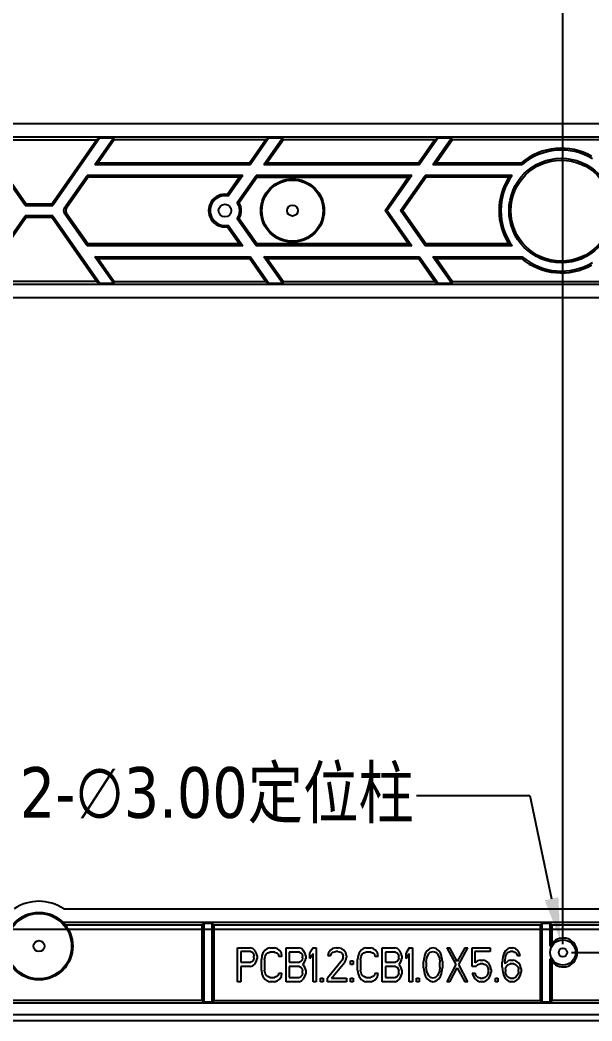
# Model space of a CAD drawing. Extents: x -1094 to 5067, y -562 to 305.
# Drawn here: x 231.2 to 298.9, y -59.6 to 58.8 of the extents above; entities that cross this region are included whole.
import ezdxf

# ---------------------------------------------------------------- set-up
doc = ezdxf.new("R2010")
doc.units = 0
doc.header["$LTSCALE"] = 1.21
doc.header["$MEASUREMENT"] = 0
doc.header["$PDMODE"] = 3
doc.header["$PDSIZE"] = 0.3125
doc.layers.get('0').update_dxf_attribs({"linetype": 'CONTINUOUS'})
doc.layers.get('Defpoints').update_dxf_attribs({"linetype": 'CONTINUOUS'})
doc.layers.add('轮廓线', color=7, linetype='CONTINUOUS', lineweight=30)
doc.styles.get("Standard").update_dxf_attribs({"font": 'verdana.ttf', "width": 0.8})
doc.dimstyles.get("Standard").update_dxf_attribs({"dimtxt": 0.15625, "dimasz": 0.1875, "dimexe": 0.125, "dimexo": 0.0625, "dimgap": 0.09, "dimtad": 0, "dimtih": 1, "dimtoh": 1, "dimzin": 4, "dimdsep": 46, "dimtxsty": 'Standard', "dimblk": 'CLOSED', "dimblk1": 'CLOSED', "dimblk2": 'CLOSED', "dimcen": 0.09, "dimadec": 0, "dimazin": 1, "dimtp": 0.01, "dimtm": 0.01, "dimtfac": 1, "dimtofl": 0, "dimtmove": 0, "dimatfit": 3, "dimldrblk": 'CLOSED', "dimfxl": 0, "dimtolj": 1, "dimtzin": 4, "dimarcsym": 0})

# ---------------------------------------------------------------- blocks, each defined once
blk = doc.blocks.new('*D14')
at = {"layer": 'Defpoints', "color": 0, "transparency": 16777216}
for p in [(221.42, 140.57), (233.42, 135.29), (221.42, -48.72)]:
    blk.add_point(p, dxfattribs=at)
at = {"layer": '轮廓线', "color": 0, "lineweight": -2, "transparency": 16777216}
for p, q in [((221.42, -47.72), (221.42, 142.57)), ((233.42, 136.29), (233.42, 142.57)), ((221.42, 140.57), (216.42, 140.57)), ((228.42, 140.57), (226.42, 140.57))]:
    blk.add_line(p, q, dxfattribs=at)
at = {"layer": '轮廓线', "color": 0, "transparency": 16777216}
for points in [[(226.42, 141.41), (226.42, 139.74), (221.42, 140.57)], [(228.42, 141.41), (228.42, 139.74), (233.42, 140.57)]]:
    blk.add_solid(points, dxfattribs=at)
at = {"layer": '轮廓线', "color": 0, "transparency": 16777216, "insert": (207.4, 140.57), "char_height": 6, "attachment_point": 5}
blk.add_mtext('\\A1;12.00', dxfattribs=at)
blk = doc.blocks.new('*D17')
at = {"layer": 'Defpoints', "color": 0, "transparency": 16777216}
for p in [(295.42, 149.79), (233.42, 144.04), (295.42, -51.47)]:
    blk.add_point(p, dxfattribs=at)
at = {"layer": '轮廓线', "color": 0, "lineweight": -2, "transparency": 16777216}
for p, q in [((233.42, 145.04), (233.42, 151.79)), ((295.42, -50.47), (295.42, 151.79)), ((238.42, 149.79), (255.18, 149.79)), ((290.42, 149.79), (273.67, 149.79))]:
    blk.add_line(p, q, dxfattribs=at)
at = {"layer": '轮廓线', "color": 0, "transparency": 16777216}
for points in [[(238.42, 150.63), (238.42, 148.96), (233.42, 149.79)], [(290.42, 150.63), (290.42, 148.96), (295.42, 149.79)]]:
    blk.add_solid(points, dxfattribs=at)
at = {"layer": '轮廓线', "color": 0, "transparency": 16777216, "insert": (264.42, 149.79), "char_height": 6, "attachment_point": 5}
blk.add_mtext('\\A1;62.00', dxfattribs=at)
blk = doc.blocks.new('*D20')
at = {"layer": 'Defpoints', "color": 0, "transparency": 16777216}
for p in [(245.42, 121.28), (348.08, 121.28), (332.55, 36.28)]:
    blk.add_point(p, dxfattribs=at)
at = {"layer": '轮廓线', "color": 0, "lineweight": -2, "transparency": 16777216}
for p, q in [((246.42, 121.28), (350.08, 121.28)), ((348.08, 116.28), (348.08, 88.05)), ((348.08, 41.28), (348.08, 69.51)), ((333.55, 36.28), (350.08, 36.28))]:
    blk.add_line(p, q, dxfattribs=at)
at = {"layer": '轮廓线', "color": 0, "transparency": 16777216}
for points in [[(347.24, 116.28), (348.91, 116.28), (348.08, 121.28)], [(347.24, 41.28), (348.91, 41.28), (348.08, 36.28)]]:
    blk.add_solid(points, dxfattribs=at)
at = {"layer": '轮廓线', "color": 0, "transparency": 16777216, "insert": (348.08, 78.78), "char_height": 6, "attachment_point": 5, "rotation": 90}
blk.add_mtext('\\A1;85.00', dxfattribs=at)
blk = doc.blocks.new('*D21')
at = {"layer": 'Defpoints', "color": 0, "transparency": 16777216}
for p in [(171.42, 124.03), (359.32, 124.03), (341.81, 36.28)]:
    blk.add_point(p, dxfattribs=at)
at = {"layer": '轮廓线', "color": 0, "lineweight": -2, "transparency": 16777216}
for p, q in [((172.42, 124.03), (361.32, 124.03)), ((359.32, 119.03), (359.32, 89.41)), ((359.32, 41.28), (359.32, 70.9)), ((342.81, 36.28), (361.32, 36.28))]:
    blk.add_line(p, q, dxfattribs=at)
at = {"layer": '轮廓线', "color": 0, "transparency": 16777216}
for points in [[(358.49, 119.03), (360.15, 119.03), (359.32, 124.03)], [(358.49, 41.28), (360.15, 41.28), (359.32, 36.28)]]:
    blk.add_solid(points, dxfattribs=at)
at = {"layer": '轮廓线', "color": 0, "transparency": 16777216, "insert": (359.32, 80.15), "char_height": 6, "attachment_point": 5, "rotation": 90}
blk.add_mtext('\\A1;87.75', dxfattribs=at)
blk = doc.blocks.new('*D22')
at = {"layer": 'Defpoints', "color": 0, "transparency": 16777216}
for p in [(295.11, -50), (295.73, -52.94)]:
    blk.add_point(p, dxfattribs=at)
at = {"layer": '轮廓线', "color": 0, "lineweight": -2, "transparency": 16777216}
for p, q in [((278.11, -32.88), (291.49, -32.88)), ((291.49, -32.88), (294.08, -45.11))]:
    blk.add_line(p, q, dxfattribs=at)
at = {"layer": '轮廓线', "color": 0, "transparency": 16777216}
blk.add_solid([(294.89, -44.94), (293.26, -45.28), (295.11, -50)], dxfattribs=at)
at = {"layer": '轮廓线', "color": 0, "transparency": 16777216, "insert": (254.46, -32.88), "char_height": 6, "attachment_point": 5}
blk.add_mtext('\\A1;2-∅3.00{\\fSimSun|b0|i0|c134|p2;定位柱}', dxfattribs=at)
blk = doc.blocks.new('*D24')
at = {"layer": 'Defpoints', "color": 0, "transparency": 16777216}
for p in [(332.55, 36.28), (221.42, -48.72), (348.08, -48.72)]:
    blk.add_point(p, dxfattribs=at)
at = {"layer": '轮廓线', "color": 0, "lineweight": -2, "transparency": 16777216}
for p, q in [((333.55, 36.28), (350.08, 36.28)), ((348.08, 31.28), (348.08, 3.05)), ((348.08, -43.72), (348.08, -15.49)), ((222.42, -48.72), (350.08, -48.72))]:
    blk.add_line(p, q, dxfattribs=at)
at = {"layer": '轮廓线', "color": 0, "transparency": 16777216}
for points in [[(347.24, 31.28), (348.91, 31.28), (348.08, 36.28)], [(347.24, -43.72), (348.91, -43.72), (348.08, -48.72)]]:
    blk.add_solid(points, dxfattribs=at)
at = {"layer": '轮廓线', "color": 0, "transparency": 16777216, "insert": (348.08, -6.22), "char_height": 6, "attachment_point": 5, "rotation": 90}
blk.add_mtext('\\A1;85.00', dxfattribs=at)
blk = doc.blocks.new('*D25')
at = {"layer": 'Defpoints', "color": 0, "transparency": 16777216}
for p in [(341.81, 36.28), (295.42, -51.47), (359.32, -51.47)]:
    blk.add_point(p, dxfattribs=at)
at = {"layer": '轮廓线', "color": 0, "lineweight": -2, "transparency": 16777216}
for p, q in [((342.81, 36.28), (361.32, 36.28)), ((359.32, 31.28), (359.32, 1.66)), ((359.32, -46.47), (359.32, -16.85)), ((296.42, -51.47), (361.32, -51.47))]:
    blk.add_line(p, q, dxfattribs=at)
at = {"layer": '轮廓线', "color": 0, "transparency": 16777216}
for points in [[(358.49, 31.28), (360.15, 31.28), (359.32, 36.28)], [(358.49, -46.47), (360.15, -46.47), (359.32, -51.47)]]:
    blk.add_solid(points, dxfattribs=at)
at = {"layer": '轮廓线', "color": 0, "transparency": 16777216, "insert": (359.32, -7.6), "char_height": 6, "attachment_point": 5, "rotation": 90}
blk.add_mtext('\\A1;87.75', dxfattribs=at)

msp = doc.modelspace()

# ---------------------------------------------------------------- hatches: boundary and pattern name
at = {"layer": '轮廓线'}
h = msp.add_hatch(dxfattribs=at)
h.set_pattern_fill('ANSI31', color=2)
h.set_pattern_definition([(45, (50.6349, 28.12221), (-0.08838835, 0.08838835), [])])
edge = h.paths.add_edge_path()
edge.add_arc((148.422, 109.279), 4, 0, 360)
edge = h.paths.add_edge_path()
edge.add_arc((245.422, 121.279), 4, 0, 360)
edge = h.paths.add_edge_path()
edge.add_arc((318.422, 109.279), 4, 0, 360)
edge = h.paths.add_edge_path()
edge.add_arc((318.422, 36.279), 3.86, 0, 360)
edge = h.paths.add_edge_path()
edge.add_arc((148.422, 36.279), 3.86, 0, 360)
edge = h.paths.add_edge_path()
edge.add_arc((148.422, -36.721), 4, 0, 360)
edge = h.paths.add_edge_path()
edge.add_arc((221.422, -48.721), 4, 0, 360)
edge = h.paths.add_edge_path()
edge.add_arc((318.422, -36.721), 4, 0, 360)

# ---------------------------------------------------------------- linework, layer by layer
at = {"color": 7, "linetype": 'Continuous'}
for p, q in [((158.525, 46.594), (308.322, 46.594)), ((308.322, 44.98), (158.525, 44.98)), ((231.797, 36.88), (226.205, 44.867)), ((226.616, 44.652), (231.909, 37.094)), ((226.616, 44.652), (240.231, 44.652)), ((234.939, 37.094), (240.231, 44.652)), ((240.643, 44.867), (235.05, 36.88)), ((240.033, 41.73), (242.23, 44.867)), ((240.231, 44.652), (240.643, 44.867)), ((242.341, 44.652), (240.444, 41.944)), ((240.643, 44.867), (242.23, 44.867)), ((242.341, 44.652), (242.23, 44.867)), ((260.231, 44.652), (242.341, 44.652)), ((258.334, 41.944), (260.231, 44.652)), ((260.642, 44.867), (258.446, 41.73)), ((260.033, 41.73), (262.229, 44.867)), ((260.231, 44.652), (260.642, 44.867)), ((262.341, 44.652), (260.444, 41.944)), ((260.642, 44.867), (262.229, 44.867)), ((262.341, 44.652), (262.229, 44.867)), ((280.231, 44.652), (262.341, 44.652)), ((278.334, 41.944), (280.231, 44.652)), ((280.642, 44.867), (278.446, 41.73)), ((280.033, 41.73), (282.229, 44.867)), ((280.231, 44.652), (280.642, 44.867)), ((282.34, 44.652), (280.444, 41.944)), ((280.642, 44.867), (282.229, 44.867)), ((282.34, 44.652), (282.229, 44.867)), ((300.23, 44.652), (282.34, 44.652)), ((240.444, 41.944), (240.033, 41.73)), ((240.033, 41.73), (258.446, 41.73)), ((240.444, 41.944), (258.334, 41.944)), ((258.334, 41.944), (258.446, 41.73)), ((260.444, 41.944), (260.033, 41.73)), ((260.033, 41.73), (278.446, 41.73)), ((260.444, 41.944), (278.334, 41.944)), ((278.334, 41.944), (278.446, 41.73)), ((280.444, 41.944), (280.033, 41.73)), ((280.033, 41.73), (290.593, 41.73)), ((280.444, 41.944), (290.515, 41.944)), ((236.418, 36.566), (239.123, 40.43)), ((257.536, 40.43), (239.123, 40.43)), ((239.234, 40.216), (239.123, 40.43)), ((257.536, 40.43), (255.823, 37.984)), ((256.888, 37.238), (259.123, 40.43)), ((257.124, 40.216), (257.536, 40.43)), ((277.535, 40.43), (259.123, 40.43)), ((259.234, 40.216), (259.123, 40.43)), ((277.535, 40.43), (274.629, 36.28)), ((276.216, 36.28), (279.122, 40.43)), ((277.124, 40.216), (277.535, 40.43)), ((289.4, 40.43), (279.122, 40.43)), ((279.234, 40.216), (279.122, 40.43)), ((239.234, 40.216), (236.679, 36.566)), ((257.124, 40.216), (239.234, 40.216)), ((255.708, 38.192), (257.124, 40.216)), ((259.234, 40.216), (257.123, 37.201)), ((259.234, 40.216), (277.124, 40.216)), ((274.368, 36.28), (277.124, 40.216)), ((279.234, 40.216), (276.478, 36.28)), ((288.999, 40.216), (279.234, 40.216)), ((231.909, 37.094), (231.797, 36.88)), ((231.797, 36.88), (235.05, 36.88)), ((231.909, 37.094), (234.939, 37.094)), ((234.939, 37.094), (235.05, 36.88)), ((226.205, 27.693), (231.797, 35.68)), ((235.05, 35.68), (231.797, 35.68)), ((231.909, 35.466), (231.797, 35.68)), ((234.939, 35.466), (235.05, 35.68)), ((235.05, 35.68), (240.643, 27.693)), ((236.418, 36.566), (236.679, 36.566)), ((236.679, 35.994), (236.418, 35.994)), ((239.123, 32.13), (236.418, 35.994)), ((236.679, 35.994), (239.234, 32.344)), ((274.368, 36.28), (274.629, 36.28)), ((277.124, 32.344), (274.368, 36.28)), ((274.629, 36.28), (277.535, 32.13)), ((276.478, 36.28), (276.216, 36.28)), ((279.122, 32.13), (276.216, 36.28)), ((276.478, 36.28), (279.234, 32.344)), ((231.909, 35.466), (226.616, 27.907)), ((234.939, 35.466), (231.909, 35.466)), ((240.231, 27.907), (234.939, 35.466)), ((257.124, 32.344), (255.708, 34.367)), ((255.823, 34.576), (257.536, 32.13)), ((259.123, 32.13), (256.888, 35.322)), ((257.123, 35.359), (259.234, 32.344)), ((239.234, 32.344), (239.123, 32.13)), ((257.536, 32.13), (239.123, 32.13)), ((257.124, 32.344), (239.234, 32.344)), ((257.124, 32.344), (257.536, 32.13)), ((259.234, 32.344), (259.123, 32.13)), ((277.535, 32.13), (259.123, 32.13)), ((277.124, 32.344), (259.234, 32.344)), ((277.124, 32.344), (277.535, 32.13)), ((279.234, 32.344), (279.122, 32.13)), ((289.4, 32.13), (279.122, 32.13)), ((288.999, 32.344), (279.234, 32.344)), ((240.033, 30.83), (258.446, 30.83)), ((240.444, 30.616), (240.033, 30.83)), ((242.23, 27.693), (240.033, 30.83)), ((258.334, 30.616), (258.446, 30.83)), ((258.446, 30.83), (260.642, 27.693)), ((260.033, 30.83), (278.446, 30.83)), ((260.444, 30.616), (260.033, 30.83)), ((262.229, 27.693), (260.033, 30.83)), ((278.334, 30.616), (278.446, 30.83)), ((278.446, 30.83), (280.642, 27.693)), ((280.033, 30.83), (290.593, 30.83)), ((280.444, 30.616), (280.033, 30.83)), ((282.229, 27.693), (280.033, 30.83)), ((240.444, 30.616), (258.334, 30.616)), ((240.444, 30.616), (242.341, 27.907)), ((260.231, 27.907), (258.334, 30.616)), ((260.444, 30.616), (278.334, 30.616)), ((260.444, 30.616), (262.341, 27.907)), ((280.231, 27.907), (278.334, 30.616)), ((280.444, 30.616), (290.515, 30.616)), ((280.444, 30.616), (282.34, 27.907)), ((158.525, 27.58), (308.322, 27.58)), ((240.231, 27.907), (226.616, 27.907)), ((240.231, 27.907), (240.643, 27.693)), ((240.643, 27.693), (242.23, 27.693)), ((242.341, 27.907), (242.23, 27.693)), ((242.341, 27.907), (260.231, 27.907)), ((260.231, 27.907), (260.642, 27.693)), ((260.642, 27.693), (262.229, 27.693)), ((262.341, 27.907), (262.229, 27.693)), ((262.341, 27.907), (280.231, 27.907)), ((280.231, 27.907), (280.642, 27.693)), ((280.642, 27.693), (282.229, 27.693)), ((282.34, 27.907), (282.229, 27.693)), ((282.34, 27.907), (300.23, 27.907)), ((308.322, 25.966), (158.525, 25.966)), ((236.364, -46.304), (308.322, -46.304)), ((308.322, -47.919), (236.28, -47.919)), ((252.709, -48.246), (236.568, -48.246)), ((252.709, -48.246), (252.923, -48.032)), ((252.709, -48.246), (252.709, -57.141)), ((253.923, -48.032), (252.923, -48.032)), ((252.923, -48.032), (252.923, -57.355)), ((254.137, -48.246), (253.923, -48.032)), ((253.923, -57.355), (253.923, -48.032)), ((292.709, -48.246), (254.137, -48.246)), ((254.137, -57.141), (254.137, -48.246)), ((292.709, -48.246), (292.923, -48.032)), ((292.709, -48.246), (292.709, -57.141)), ((293.923, -48.032), (292.923, -48.032)), ((292.923, -48.032), (292.923, -57.355)), ((294.137, -48.246), (293.923, -48.032)), ((293.923, -50.719), (293.923, -48.032)), ((308.322, -48.246), (294.137, -48.246)), ((294.137, -50.335), (294.137, -48.246)), ((294.051, -50.59), (293.923, -50.719)), ((294.124, -50.719), (293.923, -50.719)), ((256.923, -50.919), (258.423, -50.919)), ((256.923, -54.919), (256.923, -50.919)), ((258.486, -51.344), (257.298, -51.344)), ((257.298, -51.344), (257.298, -52.621)), ((258.736, -51.004), (258.423, -50.919)), ((258.486, -51.344), (258.673, -51.429)), ((258.673, -51.429), (258.798, -51.599)), ((258.986, -51.259), (258.736, -51.004)), ((258.798, -51.599), (258.861, -51.855)), ((258.861, -52.11), (258.861, -51.855)), ((259.173, -51.599), (258.986, -51.259)), ((259.236, -51.855), (259.173, -51.599)), ((259.236, -51.855), (259.236, -52.195)), ((259.798, -51.855), (259.736, -52.28)), ((259.923, -51.514), (259.798, -51.855)), ((260.173, -51.174), (259.923, -51.514)), ((260.111, -52.28), (260.173, -51.94)), ((260.423, -51.004), (260.173, -51.174)), ((260.173, -51.94), (260.298, -51.685)), ((260.298, -51.685), (260.486, -51.514)), ((260.736, -50.919), (260.423, -51.004)), ((260.486, -51.514), (260.736, -51.429)), ((260.736, -50.919), (261.298, -50.919)), ((261.298, -51.429), (260.736, -51.429)), ((261.611, -51.004), (261.298, -50.919)), ((261.298, -51.429), (261.548, -51.514)), ((261.548, -51.514), (261.736, -51.685)), ((261.861, -51.174), (261.611, -51.004)), ((261.736, -51.685), (261.798, -51.94)), ((262.173, -51.94), (261.798, -51.94)), ((262.111, -51.514), (261.861, -51.174)), ((262.173, -51.94), (262.111, -51.514)), ((262.673, -50.919), (264.173, -50.919)), ((262.673, -54.919), (262.673, -50.919)), ((264.236, -51.429), (263.048, -51.429)), ((263.048, -51.429), (263.048, -52.621)), ((264.486, -51.004), (264.173, -50.919)), ((264.236, -51.429), (264.423, -51.514)), ((264.423, -51.514), (264.548, -51.685)), ((264.736, -51.259), (264.486, -51.004)), ((264.548, -51.685), (264.611, -51.94)), ((264.611, -52.11), (264.611, -51.94)), ((264.923, -51.599), (264.736, -51.259)), ((264.986, -51.855), (264.923, -51.599)), ((264.986, -51.855), (264.986, -52.195)), ((265.861, -50.919), (265.486, -51.514)), ((265.486, -52.195), (265.486, -51.514)), ((265.486, -52.195), (265.861, -51.599)), ((265.861, -50.919), (266.236, -50.919)), ((265.861, -54.919), (265.861, -51.599)), ((266.236, -50.919), (266.236, -54.919)), ((267.673, -51.514), (267.611, -51.855)), ((267.923, -51.855), (267.611, -51.855)), ((267.923, -51.174), (267.673, -51.514)), ((268.173, -51.004), (267.923, -51.174)), ((267.923, -51.855), (268.048, -51.599)), ((268.048, -51.599), (268.236, -51.429)), ((268.611, -50.919), (268.173, -51.004)), ((268.236, -51.429), (268.548, -51.344)), ((268.798, -51.344), (268.548, -51.344)), ((268.611, -50.919), (268.861, -50.919)), ((268.798, -51.344), (269.111, -51.429)), ((269.236, -51.004), (268.861, -50.919)), ((269.111, -51.429), (269.298, -51.599)), ((269.486, -51.174), (269.236, -51.004)), ((269.298, -51.599), (269.423, -51.855)), ((269.423, -52.025), (269.298, -52.365)), ((269.423, -52.025), (269.423, -51.855)), ((269.736, -51.514), (269.486, -51.174)), ((269.798, -51.855), (269.736, -51.514)), ((269.736, -52.365), (269.798, -52.025)), ((269.798, -51.855), (269.798, -52.025)), ((271.173, -51.855), (271.111, -52.28)), ((271.298, -51.514), (271.173, -51.855)), ((271.548, -51.174), (271.298, -51.514)), ((271.486, -52.28), (271.548, -51.94)), ((271.798, -51.004), (271.548, -51.174)), ((271.548, -51.94), (271.673, -51.685)), ((271.673, -51.685), (271.861, -51.514)), ((272.111, -50.919), (271.798, -51.004)), ((271.861, -51.514), (272.111, -51.429)), ((272.111, -50.919), (272.673, -50.919)), ((272.673, -51.429), (272.111, -51.429)), ((272.986, -51.004), (272.673, -50.919)), ((272.673, -51.429), (272.923, -51.514)), ((272.923, -51.514), (273.111, -51.685)), ((273.236, -51.174), (272.986, -51.004)), ((273.111, -51.685), (273.173, -51.94)), ((273.548, -51.94), (273.173, -51.94)), ((273.486, -51.514), (273.236, -51.174)), ((273.548, -51.94), (273.486, -51.514)), ((274.048, -50.919), (275.548, -50.919)), ((274.048, -54.919), (274.048, -50.919)), ((275.61, -51.429), (274.423, -51.429)), ((274.423, -51.429), (274.423, -52.621)), ((275.86, -51.004), (275.548, -50.919)), ((275.61, -51.429), (275.798, -51.514)), ((275.798, -51.514), (275.923, -51.685)), ((276.11, -51.259), (275.86, -51.004)), ((275.923, -51.685), (275.985, -51.94)), ((275.985, -52.11), (275.985, -51.94)), ((276.298, -51.599), (276.11, -51.259)), ((276.36, -51.855), (276.298, -51.599)), ((276.36, -51.855), (276.36, -52.195)), ((277.235, -50.919), (276.86, -51.514)), ((276.86, -52.195), (276.86, -51.514)), ((276.86, -52.195), (277.235, -51.599)), ((277.235, -50.919), (277.61, -50.919)), ((277.235, -54.919), (277.235, -51.599)), ((277.61, -50.919), (277.61, -54.919)), ((279.048, -51.855), (278.985, -52.11)), ((279.173, -51.514), (279.048, -51.855)), ((279.36, -51.259), (279.173, -51.514)), ((279.298, -52.11), (279.548, -51.599)), ((279.673, -51.004), (279.36, -51.259)), ((279.548, -51.599), (279.735, -51.429)), ((280.048, -50.919), (279.673, -51.004)), ((279.735, -51.429), (280.048, -51.344)), ((280.423, -51.004), (280.048, -50.919)), ((280.048, -51.344), (280.36, -51.429)), ((280.36, -51.429), (280.548, -51.599)), ((280.735, -51.259), (280.423, -51.004)), ((280.548, -51.599), (280.798, -52.11)), ((280.923, -51.514), (280.735, -51.259)), ((281.048, -51.855), (280.923, -51.514)), ((281.11, -52.11), (281.048, -51.855)), ((281.673, -50.919), (282.048, -50.919)), ((281.673, -50.919), (282.735, -52.876)), ((282.923, -52.536), (282.048, -50.919)), ((283.798, -50.919), (282.923, -52.536)), ((283.11, -52.876), (284.173, -50.919)), ((283.798, -50.919), (284.173, -50.919)), ((284.673, -50.919), (286.798, -50.919)), ((284.673, -53.131), (284.673, -50.919)), ((286.798, -51.344), (284.985, -51.344)), ((284.985, -51.344), (284.985, -52.706)), ((286.798, -50.919), (286.798, -51.344)), ((288.298, -52.025), (288.235, -52.621)), ((288.423, -51.599), (288.298, -52.025)), ((288.61, -51.259), (288.423, -51.599)), ((288.923, -51.004), (288.61, -51.259)), ((288.61, -52.11), (288.673, -51.855)), ((288.673, -51.855), (288.798, -51.599)), ((288.798, -51.599), (288.985, -51.429)), ((289.235, -50.919), (288.923, -51.004)), ((288.985, -51.429), (289.173, -51.344)), ((289.548, -51.344), (289.173, -51.344)), ((289.235, -50.919), (289.485, -50.919)), ((289.798, -51.004), (289.485, -50.919)), ((289.548, -51.344), (289.735, -51.429)), ((289.735, -51.429), (289.923, -51.599)), ((290.11, -51.259), (289.798, -51.004)), ((289.923, -51.599), (290.048, -51.855)), ((290.36, -51.855), (290.048, -51.855)), ((290.298, -51.599), (290.11, -51.259)), ((290.36, -51.855), (290.298, -51.599)), ((257.298, -52.621), (258.486, -52.621)), ((258.423, -53.131), (257.298, -53.131)), ((257.298, -53.131), (257.298, -54.919)), ((258.423, -53.131), (258.736, -53.046)), ((258.673, -52.536), (258.486, -52.621)), ((258.798, -52.365), (258.673, -52.536)), ((258.736, -53.046), (258.986, -52.791)), ((258.861, -52.11), (258.798, -52.365)), ((258.986, -52.791), (259.173, -52.451)), ((259.173, -52.451), (259.236, -52.195)), ((259.736, -53.557), (259.736, -52.28)), ((260.111, -52.28), (260.111, -53.557)), ((263.048, -52.621), (264.236, -52.621)), ((264.236, -53.131), (263.048, -53.131)), ((263.048, -53.131), (263.048, -54.408)), ((264.423, -52.536), (264.236, -52.621)), ((264.236, -53.131), (264.423, -53.216)), ((264.548, -52.365), (264.423, -52.536)), ((264.423, -53.216), (264.548, -53.387)), ((264.611, -52.11), (264.548, -52.365)), ((264.611, -52.876), (264.736, -52.791)), ((264.736, -52.961), (264.611, -52.876)), ((264.736, -52.791), (264.923, -52.451)), ((264.923, -53.302), (264.736, -52.961)), ((264.923, -52.451), (264.986, -52.195)), ((269.298, -52.365), (267.548, -54.493)), ((268.048, -54.493), (269.611, -52.621)), ((269.611, -52.621), (269.736, -52.365)), ((270.298, -52.451), (270.611, -52.451)), ((270.298, -52.876), (270.298, -52.451)), ((270.611, -52.876), (270.298, -52.876)), ((270.611, -52.451), (270.611, -52.876)), ((271.111, -53.557), (271.111, -52.28)), ((271.486, -52.28), (271.486, -53.557)), ((274.423, -52.621), (275.61, -52.621)), ((275.61, -53.131), (274.423, -53.131)), ((274.423, -53.131), (274.423, -54.408)), ((275.798, -52.536), (275.61, -52.621)), ((275.61, -53.131), (275.798, -53.216)), ((275.923, -52.365), (275.798, -52.536)), ((275.798, -53.216), (275.923, -53.387)), ((275.985, -52.11), (275.923, -52.365)), ((275.985, -52.876), (276.11, -52.791)), ((276.11, -52.961), (275.985, -52.876)), ((276.11, -52.791), (276.298, -52.451)), ((276.298, -53.302), (276.11, -52.961)), ((276.298, -52.451), (276.36, -52.195)), ((278.985, -52.11), (278.923, -52.536)), ((278.923, -53.302), (278.923, -52.536)), ((279.235, -52.621), (279.298, -52.11)), ((279.235, -52.621), (279.235, -53.216)), ((279.298, -53.727), (279.235, -53.216)), ((280.798, -52.11), (280.86, -52.621)), ((280.86, -53.216), (280.798, -53.727)), ((280.86, -53.216), (280.86, -52.621)), ((281.173, -52.536), (281.11, -52.11)), ((281.173, -52.536), (281.173, -53.302)), ((282.735, -52.876), (281.673, -54.919)), ((284.173, -54.919), (283.11, -52.876)), ((285.11, -53.131), (284.673, -53.131)), ((285.298, -52.451), (284.985, -52.706)), ((285.11, -53.131), (285.36, -52.876)), ((285.61, -52.365), (285.298, -52.451)), ((285.36, -52.876), (285.61, -52.791)), ((285.61, -52.365), (285.985, -52.365)), ((285.985, -52.791), (285.61, -52.791)), ((286.298, -52.451), (285.985, -52.365)), ((285.985, -52.791), (286.235, -52.876)), ((286.235, -52.876), (286.423, -53.046)), ((286.61, -52.706), (286.298, -52.451)), ((286.423, -53.046), (286.548, -53.302)), ((286.798, -53.046), (286.61, -52.706)), ((286.923, -53.472), (286.798, -53.046)), ((288.235, -53.216), (288.235, -52.621)), ((288.235, -53.216), (288.298, -53.812)), ((288.548, -52.621), (288.61, -52.11)), ((288.923, -52.451), (288.548, -52.791)), ((288.548, -52.621), (288.548, -52.791)), ((288.61, -53.472), (288.673, -53.216)), ((288.673, -53.216), (288.798, -53.046)), ((288.798, -53.046), (288.985, -52.876)), ((289.235, -52.365), (288.923, -52.451)), ((288.985, -52.876), (289.173, -52.791)), ((289.61, -52.791), (289.173, -52.791)), ((289.235, -52.365), (289.548, -52.365)), ((289.86, -52.451), (289.548, -52.365)), ((289.61, -52.791), (289.798, -52.876)), ((289.798, -52.876), (289.985, -53.046)), ((290.173, -52.706), (289.86, -52.451)), ((289.985, -53.046), (290.11, -53.216)), ((290.11, -53.216), (290.173, -53.472)), ((290.36, -52.961), (290.173, -52.706)), ((290.485, -53.387), (290.36, -52.961)), ((293.923, -52.219), (294.124, -52.219)), ((294.051, -52.347), (293.923, -52.219)), ((293.923, -57.355), (293.923, -52.219)), ((294.137, -57.141), (294.137, -52.602)), ((259.736, -53.557), (259.798, -53.982)), ((259.798, -53.982), (259.923, -54.323)), ((259.923, -54.323), (260.173, -54.663)), ((260.173, -53.897), (260.111, -53.557)), ((260.298, -54.153), (260.173, -53.897)), ((260.486, -54.323), (260.298, -54.153)), ((260.736, -54.408), (260.486, -54.323)), ((260.736, -54.408), (261.298, -54.408)), ((261.548, -54.323), (261.298, -54.408)), ((261.736, -54.153), (261.548, -54.323)), ((261.798, -53.897), (261.736, -54.153)), ((261.798, -53.897), (262.173, -53.897)), ((261.861, -54.663), (262.111, -54.323)), ((262.111, -54.323), (262.173, -53.897)), ((263.048, -54.408), (264.236, -54.408)), ((264.423, -54.323), (264.236, -54.408)), ((264.548, -54.153), (264.423, -54.323)), ((264.548, -53.387), (264.611, -53.642)), ((264.611, -53.897), (264.548, -54.153)), ((264.611, -53.897), (264.611, -53.642)), ((264.736, -54.578), (264.923, -54.238)), ((264.986, -53.557), (264.923, -53.302)), ((264.923, -54.238), (264.986, -53.982)), ((264.986, -53.557), (264.986, -53.982)), ((271.111, -53.557), (271.173, -53.982)), ((271.173, -53.982), (271.298, -54.323)), ((271.298, -54.323), (271.548, -54.663)), ((271.548, -53.897), (271.486, -53.557)), ((271.673, -54.153), (271.548, -53.897)), ((271.861, -54.323), (271.673, -54.153)), ((272.111, -54.408), (271.861, -54.323)), ((272.111, -54.408), (272.673, -54.408)), ((272.923, -54.323), (272.673, -54.408)), ((273.111, -54.153), (272.923, -54.323)), ((273.173, -53.897), (273.111, -54.153)), ((273.173, -53.897), (273.548, -53.897)), ((273.236, -54.663), (273.486, -54.323)), ((273.486, -54.323), (273.548, -53.897)), ((274.423, -54.408), (275.61, -54.408)), ((275.798, -54.323), (275.61, -54.408)), ((275.923, -54.153), (275.798, -54.323)), ((275.923, -53.387), (275.985, -53.642)), ((275.985, -53.897), (275.923, -54.153)), ((275.985, -53.897), (275.985, -53.642)), ((276.11, -54.578), (276.298, -54.238)), ((276.36, -53.557), (276.298, -53.302)), ((276.298, -54.238), (276.36, -53.982)), ((276.36, -53.557), (276.36, -53.982)), ((278.923, -53.302), (278.985, -53.727)), ((278.985, -53.727), (279.048, -53.982)), ((279.048, -53.982), (279.173, -54.323)), ((279.173, -54.323), (279.36, -54.578)), ((279.548, -54.238), (279.298, -53.727)), ((279.735, -54.408), (279.548, -54.238)), ((280.048, -54.493), (279.735, -54.408)), ((280.36, -54.408), (280.048, -54.493)), ((280.548, -54.238), (280.36, -54.408)), ((280.798, -53.727), (280.548, -54.238)), ((280.735, -54.578), (280.923, -54.323)), ((280.923, -54.323), (281.048, -53.982)), ((281.048, -53.982), (281.11, -53.727)), ((281.11, -53.727), (281.173, -53.302)), ((282.048, -54.919), (282.923, -53.302)), ((282.923, -53.302), (283.798, -54.919)), ((284.673, -53.897), (285.048, -53.897)), ((284.673, -53.897), (284.798, -54.238)), ((284.798, -54.238), (284.985, -54.578)), ((285.173, -54.238), (285.048, -53.897)), ((285.36, -54.408), (285.173, -54.238)), ((285.61, -54.493), (285.36, -54.408)), ((286.235, -54.408), (285.985, -54.493)), ((286.423, -54.238), (286.235, -54.408)), ((286.548, -53.982), (286.423, -54.238)), ((286.548, -53.302), (286.61, -53.557)), ((286.61, -53.727), (286.548, -53.982)), ((286.61, -53.727), (286.61, -53.557)), ((286.61, -54.578), (286.798, -54.238)), ((286.798, -54.238), (286.923, -53.812)), ((286.923, -53.472), (286.923, -53.812)), ((288.298, -53.812), (288.423, -54.238)), ((288.423, -54.238), (288.61, -54.578)), ((288.61, -53.472), (288.61, -53.727)), ((288.673, -53.982), (288.61, -53.727)), ((288.798, -54.238), (288.673, -53.982)), ((288.985, -54.408), (288.798, -54.238)), ((289.173, -54.493), (288.985, -54.408)), ((289.798, -54.408), (289.61, -54.493)), ((289.985, -54.238), (289.798, -54.408)), ((290.11, -53.982), (289.985, -54.238)), ((290.173, -53.727), (290.11, -53.982)), ((290.173, -53.727), (290.173, -53.472)), ((290.173, -54.578), (290.36, -54.238)), ((290.36, -54.238), (290.485, -53.812)), ((290.485, -53.387), (290.485, -53.812)), ((257.298, -54.919), (256.923, -54.919)), ((260.173, -54.663), (260.423, -54.833)), ((260.423, -54.833), (260.736, -54.919)), ((261.298, -54.919), (260.736, -54.919)), ((261.298, -54.919), (261.611, -54.833)), ((261.611, -54.833), (261.861, -54.663)), ((264.173, -54.919), (262.673, -54.919)), ((264.173, -54.919), (264.486, -54.833)), ((264.486, -54.833), (264.736, -54.578)), ((266.236, -54.919), (265.861, -54.919)), ((266.736, -54.493), (267.048, -54.493)), ((266.736, -54.919), (266.736, -54.493)), ((267.048, -54.919), (266.736, -54.919)), ((267.048, -54.493), (267.048, -54.919)), ((267.548, -54.919), (267.548, -54.493)), ((269.798, -54.919), (267.548, -54.919)), ((268.048, -54.493), (269.798, -54.493)), ((269.798, -54.493), (269.798, -54.919)), ((270.298, -54.493), (270.611, -54.493)), ((270.298, -54.919), (270.298, -54.493)), ((270.611, -54.919), (270.298, -54.919)), ((270.611, -54.493), (270.611, -54.919)), ((271.548, -54.663), (271.798, -54.833)), ((271.798, -54.833), (272.111, -54.919)), ((272.673, -54.919), (272.111, -54.919)), ((272.673, -54.919), (272.986, -54.833)), ((272.986, -54.833), (273.236, -54.663)), ((275.548, -54.919), (274.048, -54.919)), ((275.548, -54.919), (275.86, -54.833)), ((275.86, -54.833), (276.11, -54.578)), ((277.61, -54.919), (277.235, -54.919)), ((278.11, -54.493), (278.423, -54.493)), ((278.11, -54.919), (278.11, -54.493)), ((278.423, -54.919), (278.11, -54.919)), ((278.423, -54.493), (278.423, -54.919)), ((279.36, -54.578), (279.673, -54.833)), ((279.673, -54.833), (280.048, -54.919)), ((280.048, -54.919), (280.423, -54.833)), ((280.423, -54.833), (280.735, -54.578)), ((282.048, -54.919), (281.673, -54.919)), ((284.173, -54.919), (283.798, -54.919)), ((284.985, -54.578), (285.298, -54.833)), ((285.298, -54.833), (285.61, -54.919)), ((285.61, -54.493), (285.985, -54.493)), ((285.985, -54.919), (285.61, -54.919)), ((285.985, -54.919), (286.298, -54.833)), ((286.298, -54.833), (286.61, -54.578)), ((287.423, -54.493), (287.735, -54.493)), ((287.423, -54.919), (287.423, -54.493)), ((287.735, -54.919), (287.423, -54.919)), ((287.735, -54.493), (287.735, -54.919)), ((288.61, -54.578), (288.923, -54.833)), ((288.923, -54.833), (289.235, -54.919)), ((289.173, -54.493), (289.61, -54.493)), ((289.548, -54.919), (289.235, -54.919)), ((289.548, -54.919), (289.86, -54.833)), ((289.86, -54.833), (290.173, -54.578)), ((327.172, -57.469), (139.675, -57.469)), ((252.709, -57.141), (214.138, -57.141)), ((252.709, -57.141), (252.923, -57.355)), ((253.923, -57.355), (252.923, -57.355)), ((254.137, -57.141), (253.923, -57.355)), ((254.137, -57.141), (292.709, -57.141)), ((292.709, -57.141), (292.923, -57.355)), ((293.923, -57.355), (292.923, -57.355)), ((294.137, -57.141), (293.923, -57.355)), ((312.708, -57.141), (294.137, -57.141)), ((328.535, -58.834), (138.288, -58.834)), ((329.272, -59.568), (137.551, -59.568))]:
    msp.add_line(p, q, dxfattribs=at)
for centre, radius in [((295.229, 36.28), 6.189), ((295.229, 36.28), 5.975), ((263.423, 36.28), 3.75), ((263.423, 36.28), 3.618), ((255.423, 36.28), 0.75), ((263.423, 36.28), 0.65), ((233.424, -50.719), 4), ((233.424, -50.719), 3.868), ((233.424, -50.719), 0.65), ((295.423, -51.469), 1.5), ((295.423, -51.469), 0.5)]:
    msp.add_circle(centre, radius, dxfattribs=at)
for centre, radius, start, end in [((295.229, 36.28), 7.369, 60.49072, 129.76902), ((295.229, 36.28), 7.155, 58.93521, 130.38507), ((330.372, 56.359), 42.384, 199.88338, 200.1914), ((295.229, 36.28), 7.155, 144.54836, 215.45164), ((296.941, 25.807), 16.452, 117.2798, 118.86405), ((295.229, 36.28), 7.369, 147.71599, 212.28401), ((255.423, 36.28), 1.933, 81.54564, 278.45436), ((255.423, 36.28), 1.75, 76.80375, 283.19625), ((255.423, 36.28), 1.75, 326.80375, 33.19625), ((255.423, 36.28), 1.933, 331.54564, 28.45436), ((296.999, 46.861), 16.575, 241.14184, 242.71431), ((330.372, 16.201), 42.384, 159.8086, 160.11662), ((295.229, 36.28), 7.155, 229.61493, 301.06479), ((295.229, 36.28), 7.369, 230.23098, 299.50928), ((233.424, -50.719), 5.304, 56.33428, 123.66572), ((297.454, -51.589), 3.547, 159.29207, 163.63189), ((299.652, -47.529), 6.383, 208.66144, 209.98635), ((295.423, -51.469), 1.714, 221.39047, 138.60953), ((299.652, -55.409), 6.383, 150.01365, 151.33856), ((297.455, -51.348), 3.547, 196.36844, 200.7076)]:
    msp.add_arc(centre, radius, start, end, dxfattribs=at)
for centre, major_axis, ratio, start_param, end_param in [((252.273, 38.486), (3.677, -2.575), 0.5155498, 0.7783836, 0.8441617), ((258.574, 34.074), (3.677, -2.575), 0.5155498, 2.2974309, 2.3632091), ((236.829, 36.28), (0.501, 0), 0.9972241, 2.5320328, 3.7511525), ((237.09, 36.28), (-0.501, 0), 0.9972241, -0.6095598, 0.6095598), ((252.273, 34.074), (3.677, 2.575), 0.5155498, -0.8441617, -0.7783836), ((258.574, 38.486), (3.677, 2.575), 0.5155498, -2.3632091, -2.2974309)]:
    msp.add_ellipse(centre, major_axis=major_axis, ratio=ratio, start_param=start_param, end_param=end_param, dxfattribs=at)

# ---------------------------------------------------------------- dimensions: what is measured, and where the dimension line sits
at = {"layer": '轮廓线'}
for base, p1, p2, picture, middle in [((295.422, 149.792), (233.422, 144.042), (295.422, -51.471), '*D17', (264.422, 149.792)), ((221.422, 140.574), (233.422, 135.292), (221.422, -48.721), '*D14', (207.403, 140.574))]:
    dim = msp.add_linear_dim(base=base, p1=p1, p2=p2, dimstyle='Standard', override={"dimtxt": 6, "dimasz": 5, "dimexe": 2, "dimexo": 1, "dimtih": 0, "dimzin": 0, "dimcen": 0, "dimazin": 0, "dimtp": 0, "dimtm": 0, "dimtzin": 0, "dimarcsym": 2}, dxfattribs=at)
    dim.commit()
    dim.dimension.update_dxf_attribs({"geometry": picture, "text_midpoint": middle})
for base, p1, p2, angle, picture, middle in [((359.321, 124.029), (341.814, 36.279), (171.422, 124.029), 90, '*D21', (359.321, 80.154)), ((348.078, 121.279), (332.551, 36.279), (245.422, 121.279), 90, '*D20', (348.078, 78.779)), ((348.078, -48.721), (332.551, 36.279), (221.422, -48.721), 270, '*D24', (348.078, -6.221)), ((359.321, -51.471), (341.814, 36.279), (295.422, -51.471), 270, '*D25', (359.321, -7.596))]:
    dim = msp.add_linear_dim(base=base, p1=p1, p2=p2, angle=angle, dimstyle='Standard', override={"dimtxt": 6, "dimasz": 5, "dimexe": 2, "dimexo": 1, "dimtih": 0, "dimzin": 0, "dimcen": 0, "dimazin": 0, "dimtp": 0, "dimtm": 0, "dimtzin": 0, "dimarcsym": 2}, dxfattribs=at)
    dim.commit()
    dim.dimension.update_dxf_attribs({"geometry": picture, "text_midpoint": middle})
dim = msp.add_diameter_dim_2p(p1=(295.732, -52.939), p2=(295.112, -50.004), text='2-<>{\\fSimSun|b0|i0|c134|p2;定位柱}', dimstyle='Standard', override={"dimtxt": 6, "dimasz": 5, "dimexe": 2, "dimexo": 1, "dimtih": 0, "dimzin": 0, "dimcen": 0, "dimazin": 0, "dimtp": 0, "dimtm": 0, "dimtzin": 0, "dimarcsym": 2}, dxfattribs=at)
dim.commit()
dim.dimension.update_dxf_attribs({"geometry": '*D22', "text_midpoint": (254.464, -32.875), "dimtype": 163})

doc.saveas('drawing.dxf')
